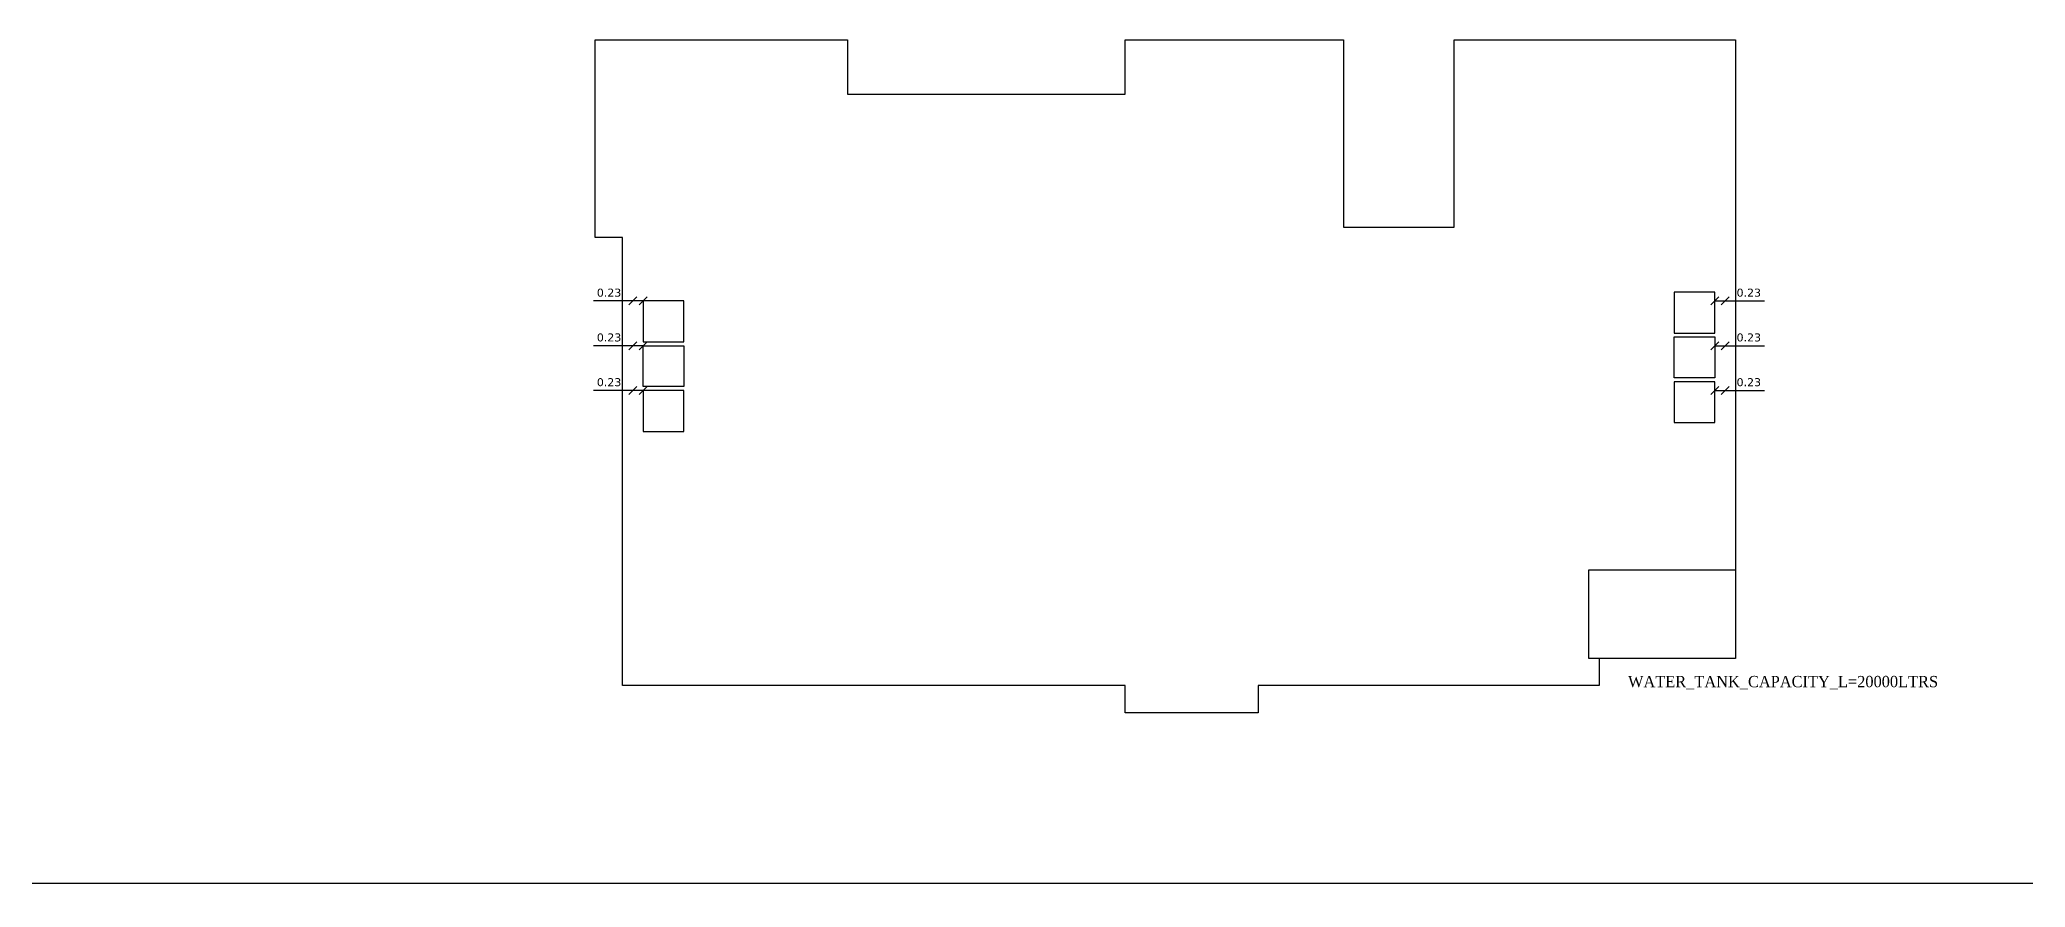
# Model space of a CAD drawing. Header units: metres. Extents: x 617 to 1370, y 693 to 852.
# Drawn here: x 1058.14 to 1102.8, y 771.36 to 790.42 of the extents above; entities that cross this region are included whole.
import ezdxf

# ---------------------------------------------------------------- set-up
doc = ezdxf.new("R2010")
doc.units = ezdxf.units.M
doc.header["$MEASUREMENT"] = 0
doc.header["$PDMODE"] = 2
doc.header["$PDSIZE"] = 50
doc.layers.get('0').update_dxf_attribs({"lineweight": 0})
doc.layers.get('Defpoints').update_dxf_attribs({"lineweight": 0})
for name, color, linetype in [('BLK_1_FLR_5_ROOF_AREA', 54, 'Continuous'), ('DISTANCE_FROM_GOVT_BLDG', 7, 'Continuous'), ('SOLAR_WATER_HEATER', 1, 'Continuous'), ('WATER_TANK_CALCULATION', 150, 'Continuous')]:
    doc.layers.add(name, color=color, linetype=linetype)
doc.styles.add('ED', font='romantic.ttf', dxfattribs={"width": 0.96})
doc.styles.get("Standard").update_dxf_attribs({"font": 'verdana.ttf', "height": 0.18})
doc.dimstyles.get("Standard").update_dxf_attribs({"dimscale": 0, "dimtxt": 0.18, "dimasz": 0.18, "dimexe": 0.18, "dimexo": 0.0625, "dimgap": 0.09, "dimtad": 1, "dimtoh": 1, "dimzin": 0, "dimdsep": 46, "dimtxsty": 'Standard', "dimblk": 'OBLIQUE', "dimcen": 0.09, "dimse1": 1, "dimse2": 1, "dimadec": 0, "dimazin": 0, "dimtfac": 1, "dimtofl": 0, "dimtmove": 0, "dimatfit": 3, "dimldrblk": 'OBLIQUE', "dimfxl": 1, "dimtolj": 1, "dimtzin": 0, "dimarcsym": 0})

# ---------------------------------------------------------------- blocks, each defined once
blk = doc.blocks.new('_Oblique')
at = {"color": 0, "linetype": 'ByBlock', "lineweight": -2}
blk.add_line((-0.5, -0.5), (0.5, 0.5), dxfattribs=at)
blk = doc.blocks.new('*D335')
at = {"layer": 'Defpoints', "color": 0}
for p in [(1010.345, 771.451), (1360.345, 771.451), (1360.345, 771.451)]:
    blk.add_point(p, dxfattribs=at)
at = {"layer": 'DISTANCE_FROM_GOVT_BLDG', "color": 0, "lineweight": -2}
blk.add_line((1010.345, 771.451), (1360.345, 771.451), dxfattribs=at)
at = {"layer": 'DISTANCE_FROM_GOVT_BLDG', "color": 0, "lineweight": -2, "xscale": 0.18, "yscale": 0.18, "zscale": 0.18, "rotation": 180}
blk.add_blockref('_Oblique', (1010.345, 771.451), dxfattribs=at)
at = {"layer": 'DISTANCE_FROM_GOVT_BLDG', "color": 0, "lineweight": -2, "xscale": 0.18, "yscale": 0.18, "zscale": 0.18}
blk.add_blockref('_Oblique', (1360.345, 771.451), dxfattribs=at)
at = {"layer": 'DISTANCE_FROM_GOVT_BLDG', "color": 0, "insert": (1185.345, 771.635), "char_height": 0.18, "attachment_point": 5}
blk.add_mtext('\\A1;350.00', dxfattribs=at)
blk = doc.blocks.new('*D368')
at = {"layer": 'Defpoints', "color": 0}
for p in [(1071.48, 784.55), (1071.48, 784.55), (1071.71, 784.55)]:
    blk.add_point(p, dxfattribs=at)
at = {"layer": 'SOLAR_WATER_HEATER', "color": 0, "lineweight": -2}
for p, q in [((1071.48, 784.55), (1070.593, 784.55)), ((1071.71, 784.55), (1071.48, 784.55))]:
    blk.add_line(p, q, dxfattribs=at)
at = {"layer": 'SOLAR_WATER_HEATER', "color": 0, "lineweight": -2, "xscale": 0.18, "yscale": 0.18, "zscale": 0.18, "rotation": 180}
blk.add_blockref('_Oblique', (1071.48, 784.55), dxfattribs=at)
at = {"layer": 'SOLAR_WATER_HEATER', "color": 0, "lineweight": -2, "xscale": 0.18, "yscale": 0.18, "zscale": 0.18}
blk.add_blockref('_Oblique', (1071.71, 784.55), dxfattribs=at)
at = {"layer": 'SOLAR_WATER_HEATER', "color": 0, "insert": (1070.947, 784.734), "char_height": 0.18, "attachment_point": 5}
blk.add_mtext('\\A1;0.23', dxfattribs=at)
blk = doc.blocks.new('*D369')
at = {"layer": 'Defpoints', "color": 0}
for p in [(1071.48, 783.543), (1071.48, 783.543), (1071.71, 783.543)]:
    blk.add_point(p, dxfattribs=at)
at = {"layer": 'SOLAR_WATER_HEATER', "color": 0, "lineweight": -2}
for p, q in [((1071.48, 783.543), (1070.593, 783.543)), ((1071.71, 783.543), (1071.48, 783.543))]:
    blk.add_line(p, q, dxfattribs=at)
at = {"layer": 'SOLAR_WATER_HEATER', "color": 0, "lineweight": -2, "xscale": 0.18, "yscale": 0.18, "zscale": 0.18, "rotation": 180}
blk.add_blockref('_Oblique', (1071.48, 783.543), dxfattribs=at)
at = {"layer": 'SOLAR_WATER_HEATER', "color": 0, "lineweight": -2, "xscale": 0.18, "yscale": 0.18, "zscale": 0.18}
blk.add_blockref('_Oblique', (1071.71, 783.543), dxfattribs=at)
at = {"layer": 'SOLAR_WATER_HEATER', "color": 0, "insert": (1070.947, 783.727), "char_height": 0.18, "attachment_point": 5}
blk.add_mtext('\\A1;0.23', dxfattribs=at)
blk = doc.blocks.new('*D370')
at = {"layer": 'Defpoints', "color": 0}
for p in [(1071.48, 782.536), (1071.48, 782.536), (1071.71, 782.536)]:
    blk.add_point(p, dxfattribs=at)
at = {"layer": 'SOLAR_WATER_HEATER', "color": 0, "lineweight": -2}
for p, q in [((1071.48, 782.536), (1070.593, 782.536)), ((1071.71, 782.536), (1071.48, 782.536))]:
    blk.add_line(p, q, dxfattribs=at)
at = {"layer": 'SOLAR_WATER_HEATER', "color": 0, "lineweight": -2, "xscale": 0.18, "yscale": 0.18, "zscale": 0.18, "rotation": 180}
blk.add_blockref('_Oblique', (1071.48, 782.536), dxfattribs=at)
at = {"layer": 'SOLAR_WATER_HEATER', "color": 0, "lineweight": -2, "xscale": 0.18, "yscale": 0.18, "zscale": 0.18}
blk.add_blockref('_Oblique', (1071.71, 782.536), dxfattribs=at)
at = {"layer": 'SOLAR_WATER_HEATER', "color": 0, "insert": (1070.947, 782.72), "char_height": 0.18, "attachment_point": 5}
blk.add_mtext('\\A1;0.23', dxfattribs=at)
blk = doc.blocks.new('*D371')
at = {"layer": 'Defpoints', "color": 0}
for p in [(1095.822, 784.55), (1096.052, 784.55), (1096.052, 784.55)]:
    blk.add_point(p, dxfattribs=at)
at = {"layer": 'SOLAR_WATER_HEATER', "color": 0, "lineweight": -2}
for p, q in [((1095.822, 784.55), (1096.052, 784.55)), ((1096.052, 784.55), (1096.939, 784.55))]:
    blk.add_line(p, q, dxfattribs=at)
at = {"layer": 'SOLAR_WATER_HEATER', "color": 0, "lineweight": -2, "xscale": 0.18, "yscale": 0.18, "zscale": 0.18, "rotation": 180}
blk.add_blockref('_Oblique', (1095.822, 784.55), dxfattribs=at)
at = {"layer": 'SOLAR_WATER_HEATER', "color": 0, "lineweight": -2, "xscale": 0.18, "yscale": 0.18, "zscale": 0.18}
blk.add_blockref('_Oblique', (1096.052, 784.55), dxfattribs=at)
at = {"layer": 'SOLAR_WATER_HEATER', "color": 0, "insert": (1096.585, 784.734), "char_height": 0.18, "attachment_point": 5}
blk.add_mtext('\\A1;0.23', dxfattribs=at)
blk = doc.blocks.new('*D372')
at = {"layer": 'Defpoints', "color": 0}
for p in [(1095.822, 783.543), (1096.052, 783.543), (1096.052, 783.543)]:
    blk.add_point(p, dxfattribs=at)
at = {"layer": 'SOLAR_WATER_HEATER', "color": 0, "lineweight": -2}
for p, q in [((1095.822, 783.543), (1096.052, 783.543)), ((1096.052, 783.543), (1096.939, 783.543))]:
    blk.add_line(p, q, dxfattribs=at)
at = {"layer": 'SOLAR_WATER_HEATER', "color": 0, "lineweight": -2, "xscale": 0.18, "yscale": 0.18, "zscale": 0.18, "rotation": 180}
blk.add_blockref('_Oblique', (1095.822, 783.543), dxfattribs=at)
at = {"layer": 'SOLAR_WATER_HEATER', "color": 0, "lineweight": -2, "xscale": 0.18, "yscale": 0.18, "zscale": 0.18}
blk.add_blockref('_Oblique', (1096.052, 783.543), dxfattribs=at)
at = {"layer": 'SOLAR_WATER_HEATER', "color": 0, "insert": (1096.585, 783.727), "char_height": 0.18, "attachment_point": 5}
blk.add_mtext('\\A1;0.23', dxfattribs=at)
blk = doc.blocks.new('*D373')
at = {"layer": 'Defpoints', "color": 0}
for p in [(1095.822, 782.536), (1096.052, 782.536), (1096.052, 782.536)]:
    blk.add_point(p, dxfattribs=at)
at = {"layer": 'SOLAR_WATER_HEATER', "color": 0, "lineweight": -2}
for p, q in [((1095.822, 782.536), (1096.052, 782.536)), ((1096.052, 782.536), (1096.939, 782.536))]:
    blk.add_line(p, q, dxfattribs=at)
at = {"layer": 'SOLAR_WATER_HEATER', "color": 0, "lineweight": -2, "xscale": 0.18, "yscale": 0.18, "zscale": 0.18, "rotation": 180}
blk.add_blockref('_Oblique', (1095.822, 782.536), dxfattribs=at)
at = {"layer": 'SOLAR_WATER_HEATER', "color": 0, "lineweight": -2, "xscale": 0.18, "yscale": 0.18, "zscale": 0.18}
blk.add_blockref('_Oblique', (1096.052, 782.536), dxfattribs=at)
at = {"layer": 'SOLAR_WATER_HEATER', "color": 0, "insert": (1096.585, 782.72), "char_height": 0.18, "attachment_point": 5}
blk.add_mtext('\\A1;0.23', dxfattribs=at)

msp = doc.modelspace()

# ---------------------------------------------------------------- linework, layer by layer
at = {"layer": 'BLK_1_FLR_5_ROOF_AREA'}
msp.add_lwpolyline([(1071.25, 775.896), (1071.25, 785.978), (1070.637, 785.978), (1070.637, 790.425), (1076.31, 790.425), (1076.31, 789.198), (1082.558, 789.198), (1082.558, 790.425), (1087.465, 790.425), (1087.465, 786.208), (1089.957, 786.208), (1089.957, 790.424), (1096.282, 790.425), (1096.282, 776.51), (1093.215, 776.51), (1093.215, 775.896), (1085.548, 775.896), (1085.548, 775.283), (1082.558, 775.283), (1082.558, 775.896)], close=True, dxfattribs=at)
at = {"layer": 'SOLAR_WATER_HEATER', "color": 1}
for points in [[(1071.71, 783.63), (1072.63, 783.63), (1072.63, 784.55), (1071.71, 784.55)], [(1094.902, 783.826), (1095.822, 783.826), (1095.822, 784.746), (1094.902, 784.746)], [(1072.63, 782.623), (1071.71, 782.623), (1071.71, 783.543), (1072.63, 783.543)], [(1095.822, 782.82), (1094.902, 782.82), (1094.902, 783.74), (1095.822, 783.74)], [(1071.71, 781.616), (1072.63, 781.616), (1072.63, 782.536), (1071.71, 782.536)], [(1094.902, 781.813), (1095.822, 781.813), (1095.822, 782.733), (1094.902, 782.733)]]:
    msp.add_lwpolyline(points, close=True, dxfattribs=at)
at = {"layer": 'WATER_TANK_CALCULATION', "linetype": 'ByBlock'}
msp.add_lwpolyline([(1092.985, 778.499), (1096.282, 778.499), (1096.282, 776.51), (1092.985, 776.51)], close=True, dxfattribs=at)

# ---------------------------------------------------------------- texts
at = {"layer": 'WATER_TANK_CALCULATION', "linetype": 'ByBlock', "insert": (1093.868, 776.115), "char_height": 0.25379, "attachment_point": 1, "style": 'ED'}
msp.add_mtext_dynamic_manual_height_columns('WATER_TANK_CAPACITY_L=20000LTRS', width=6.8667, gutter_width=1.269, heights=[0], dxfattribs=at)

# ---------------------------------------------------------------- dimensions: what is measured, and where the dimension line sits
at = {"layer": 'DISTANCE_FROM_GOVT_BLDG'}
dim = msp.add_linear_dim(base=(1360.345, 771.451), p1=(1010.345, 771.451), p2=(1360.345, 771.451), dimstyle='Standard', override={"dimscale": 1}, dxfattribs=at)
dim.commit()
dim.dimension.update_dxf_attribs({"geometry": '*D335', "text_midpoint": (1185.345, 771.635)})
at = {"layer": 'SOLAR_WATER_HEATER'}
for base, p1, p2, picture, middle in [((1071.48, 784.55), (1071.71, 784.55), (1071.48, 784.55), '*D368', (1070.947, 784.734)), ((1071.48, 783.543), (1071.71, 783.543), (1071.48, 783.543), '*D369', (1070.947, 783.727)), ((1071.48, 782.536), (1071.71, 782.536), (1071.48, 782.536), '*D370', (1070.947, 782.72))]:
    dim = msp.add_linear_dim(base=base, p1=p1, p2=p2, dimstyle='Standard', override={"dimscale": 1}, dxfattribs=at)
    dim.commit()
    dim.dimension.update_dxf_attribs({"geometry": picture, "text_midpoint": middle})
for base, p1, p2, picture, middle in [((1096.052, 784.55), (1095.822, 784.55), (1096.052, 784.55), '*D371', (1096.585, 784.734)), ((1096.052, 783.543), (1095.822, 783.543), (1096.052, 783.543), '*D372', (1096.585, 783.727)), ((1096.052, 782.536), (1095.822, 782.536), (1096.052, 782.536), '*D373', (1096.585, 782.72))]:
    dim = msp.add_linear_dim(base=base, p1=p1, p2=p2, angle=180, dimstyle='Standard', override={"dimscale": 1}, dxfattribs=at)
    dim.commit()
    dim.dimension.update_dxf_attribs({"geometry": picture, "text_midpoint": middle})

doc.saveas('drawing.dxf')
